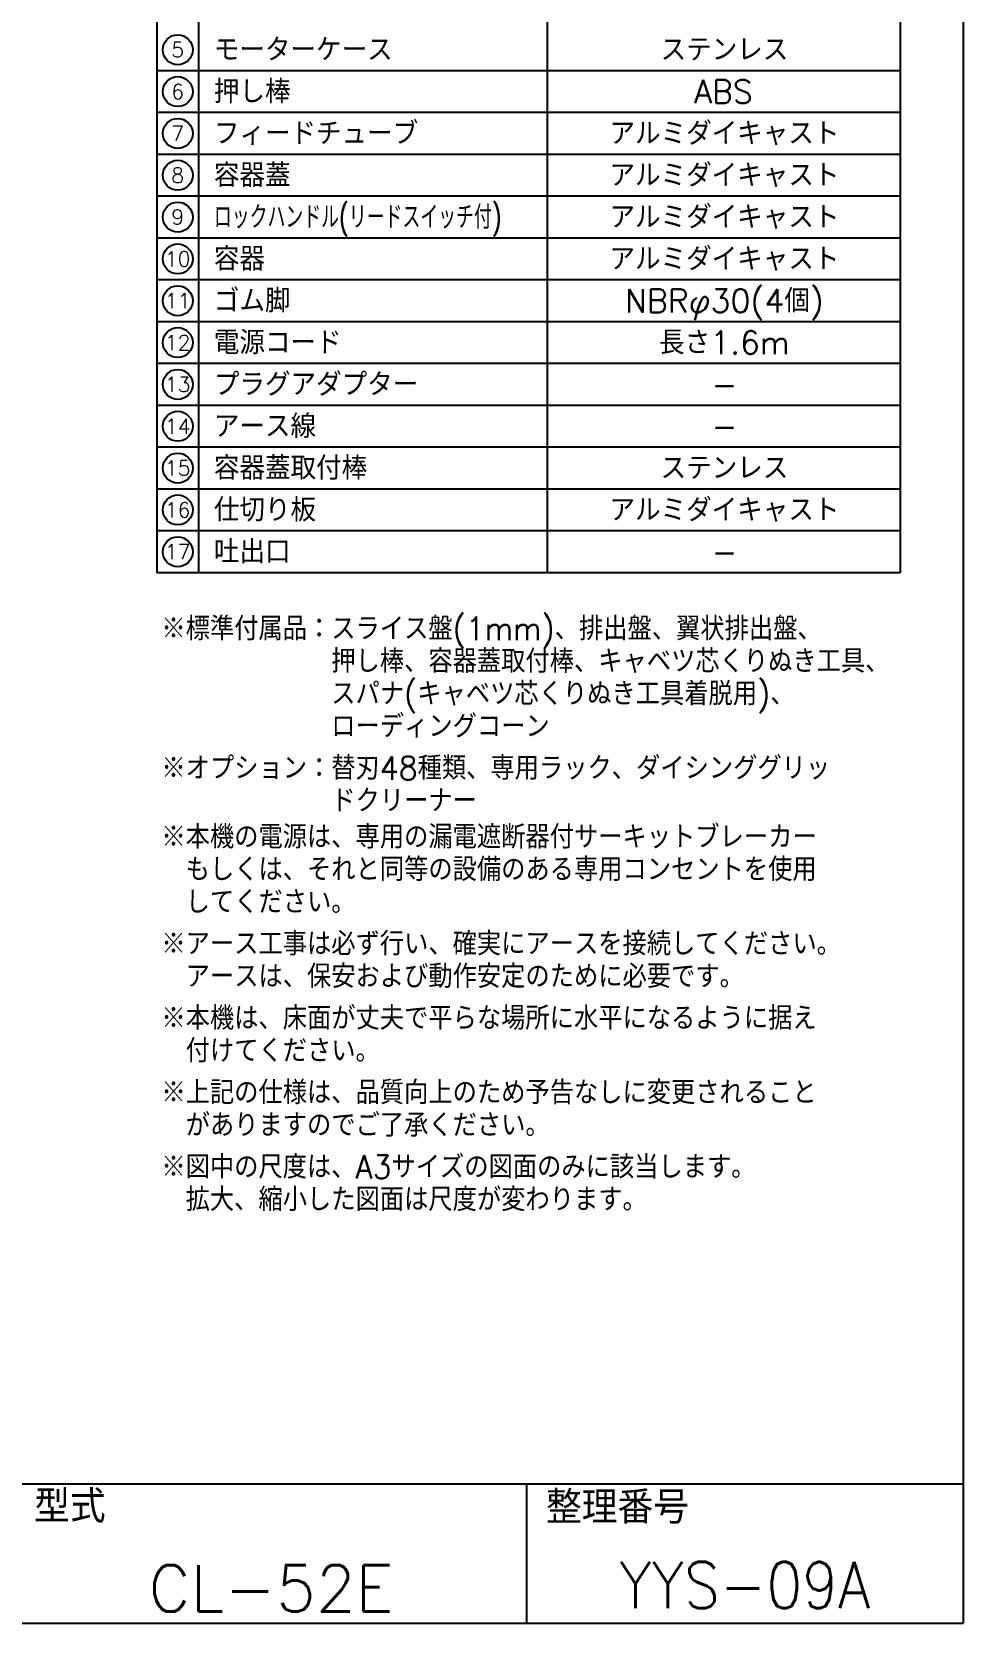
# Model space of a CAD drawing. Extents: x 230 to 4050, y 0 to 2754.
# Drawn here: x 3047 to 4050, y 0 to 1712 of the extents above; entities that cross this region are included whole.
import ezdxf
from ezdxf.enums import TextEntityAlignment as Align

# ---------------------------------------------------------------- set-up
doc = ezdxf.new("R2010")
doc.units = 0
doc.header["$LTSCALE"] = 2
doc.layers.add('SIYOU', color=7, linetype='CONTINUOUS')
doc.layers.add('WAKU', color=7, linetype='CONTINUOUS')
doc.styles.get("Standard").update_dxf_attribs({"font": 'romans.shx', "bigfont": 'extfont.shx'})

msp = doc.modelspace()

# ---------------------------------------------------------------- linework, layer by layer
at = {"layer": 'SIYOU', "color": 6}
for p, q in [((3182, 1940), (3182, 1130)), ((3982, 1940), (3982, 1130)), ((3982, 1130), (3182, 1130))]:
    msp.add_line(p, q, dxfattribs=at)
at = {"layer": 'SIYOU', "color": 7}
for p, q in [((3227, 1940), (3227, 1130)), ((3602, 1940), (3602, 1130)), ((3982, 1670), (3182, 1670)), ((3982, 1625), (3182, 1625)), ((3982, 1580), (3182, 1580)), ((3982, 1535), (3182, 1535)), ((3982, 1490), (3182, 1490)), ((3982, 1445), (3182, 1445)), ((3982, 1400), (3182, 1400)), ((3982, 1355), (3182, 1355)), ((3982, 1310), (3182, 1310)), ((3982, 1265), (3182, 1265)), ((3982, 1220), (3182, 1220)), ((3982, 1175), (3182, 1175))]:
    msp.add_line(p, q, dxfattribs=at)
at = {"layer": 'SIYOU'}
for centre in [(3204.5, 1692.5), (3204.5, 1647.5), (3204.5, 1602.5), (3204.5, 1557.5), (3204.5, 1512.5), (3204.5, 1467.5), (3204.5, 1422.5), (3204.5, 1377.5), (3204.5, 1332.5), (3204.5, 1287.5), (3204.5, 1242.5), (3204.5, 1197.5), (3204.5, 1152.5)]:
    msp.add_circle(centre, 16.1, dxfattribs=at)
at = {"layer": 'WAKU', "color": 6}
for p, q in [((4050, 2753.5), (4050, 0)), ((230, 150), (4050, 150)), ((230, 0), (4050, 0))]:
    msp.add_line(p, q, dxfattribs=at)
at = {"layer": 'WAKU', "color": 7}
msp.add_line((3580, 150), (3580, 0), dxfattribs=at)

# ---------------------------------------------------------------- texts
at = {"layer": 'SIYOU'}
for s, height, p in [('5', 16.1, (3204.5, 1692.5)), ('6', 16.1, (3204.5, 1647.5)), ('7', 16.1, (3204.5, 1602.5)), ('8', 16.1, (3204.5, 1557.5)), ('9', 16.1, (3204.5, 1512.5)), ('10', 16.07, (3204.5, 1467.5)), ('11', 16.07, (3204.5, 1422.5)), ('12', 16.07, (3204.5, 1377.5)), ('13', 16.07, (3204.5, 1332.5)), ('14', 16.07, (3204.5, 1287.5)), ('15', 16.07, (3204.5, 1242.5)), ('16', 16.07, (3204.5, 1197.5)), ('17', 16.07, (3204.5, 1152.5))]:
    msp.add_text(s, height=height, dxfattribs=at).set_placement(p, align=Align.MIDDLE)
for s, p in [('モーターケース', (3243.4, 1692.5)), ('押し棒', (3243.4, 1647.5)), ('フィードチューブ', (3243.4, 1602.5)), ('容器蓋', (3243.4, 1557.5)), ('容器', (3243.4, 1467.5)), ('ゴム脚', (3243.4, 1422.5)), ('電源コード', (3243.4, 1377.5)), ('プラグアダプター', (3243.4, 1332.5)), ('アース線', (3243.4, 1287.5)), ('容器蓋取付棒', (3243.4, 1242.5)), ('仕切り板', (3243.4, 1197.5)), ('吐出口', (3243.4, 1152.5))]:
    msp.add_text(s, height=25, dxfattribs=at).set_placement(p, align=Align.MIDDLE_LEFT)
at = {"layer": 'SIYOU', "color": 1}
for s, p in [('ステンレス', (3793, 1692.5)), ('ABS', (3792, 1647.5)), ('アルミダイキャスト', (3793, 1602.5)), ('アルミダイキャスト', (3793, 1557.5)), ('アルミダイキャスト', (3793, 1512.5)), ('アルミダイキャスト', (3793, 1467.5)), ('NBRφ30(4個)', (3793, 1422.5)), ('長さ1.6m', (3793, 1377.5)), ('-', (3793, 1332.5)), ('-', (3793, 1287.5)), ('ステンレス', (3793, 1242.5)), ('アルミダイキャスト', (3793, 1197.5)), ('-', (3793, 1152.5))]:
    msp.add_text(s, height=25, dxfattribs=at).set_placement(p, align=Align.MIDDLE_CENTER)
at = {"layer": 'SIYOU', "width": 0.7}
msp.add_text('ロックハンドル(リードスイッチ付)', height=25, dxfattribs=at).set_placement((3243.4, 1512.5), align=Align.MIDDLE_LEFT)
at = {"layer": 'SIYOU', "color": 1, "width": 0.95}
for s, p in [('※標準付属品：スライス盤(1mm)、排出盤、翼状排出盤、', (3186.9, 1057.3)), ('\u3000\u3000\u3000\u3000\u3000\u3000\u3000押し棒、容器蓋取付棒、キャベツ芯くりぬき工具、', (3186.9, 1022.3)), ('\u3000\u3000\u3000\u3000\u3000\u3000\u3000スパナ(キャベツ芯くりぬき工具着脱用)、', (3186.9, 987.3)), ('\u3000\u3000\u3000\u3000\u3000\u3000\u3000ローディングコーン', (3186.9, 952.3)), ('※オプション：替刃48種類、専用ラック、ダイシンググリッ', (3186.9, 907.3)), ('\u3000\u3000\u3000\u3000\u3000\u3000\u3000ドクリーナー', (3186.9, 872.3)), ('※本機の電源は、専用の漏電遮断器付サーキットブレーカー ', (3186.9, 833.3)), ('\u3000もしくは、それと同等の設備のある専用コンセントを使用', (3186.9, 798.3)), ('\u3000してください。', (3186.9, 763.3)), ('※アース工事は必ず行い、確実にアースを接続してください。', (3186.9, 718.3)), ('\u3000アースは、保安および動作安定のために必要です。', (3186.9, 683.3)), ('※本機は、床面が丈夫で平らな場所に水平になるように据え', (3186.9, 638.3)), ('\u3000付けてください。', (3186.9, 603.3)), ('※上記の仕様は、品質向上のため予告なしに変更されること', (3186.9, 558.3)), ('\u3000がありますのでご了承ください。', (3186.9, 523.3)), ('※図中の尺度は、A3サイズの図面のみに該当します。', (3186.9, 478.3)), ('\u3000拡大、縮小した図面は尺度が変わります。', (3186.9, 443.3))]:
    msp.add_text(s, height=25, dxfattribs=at).set_placement(p)
at = {"layer": 'WAKU'}
for s, p in [('型式', (3049.9, 108)), ('整理番号', (3600.9, 107.1))]:
    msp.add_text(s, height=35, dxfattribs=at).set_placement(p)
at = {"layer": 'WAKU', "color": 1}
msp.add_text('CL-52E', height=50, dxfattribs=at).set_placement((3305, 37.5), align=Align.MIDDLE)
at = {"layer": 'WAKU', "color": 1, "width": 0.9}
msp.add_text('YYS-09A', height=50, dxfattribs=at).set_placement((3815, 16), align=Align.CENTER)

doc.saveas('drawing.dxf')
